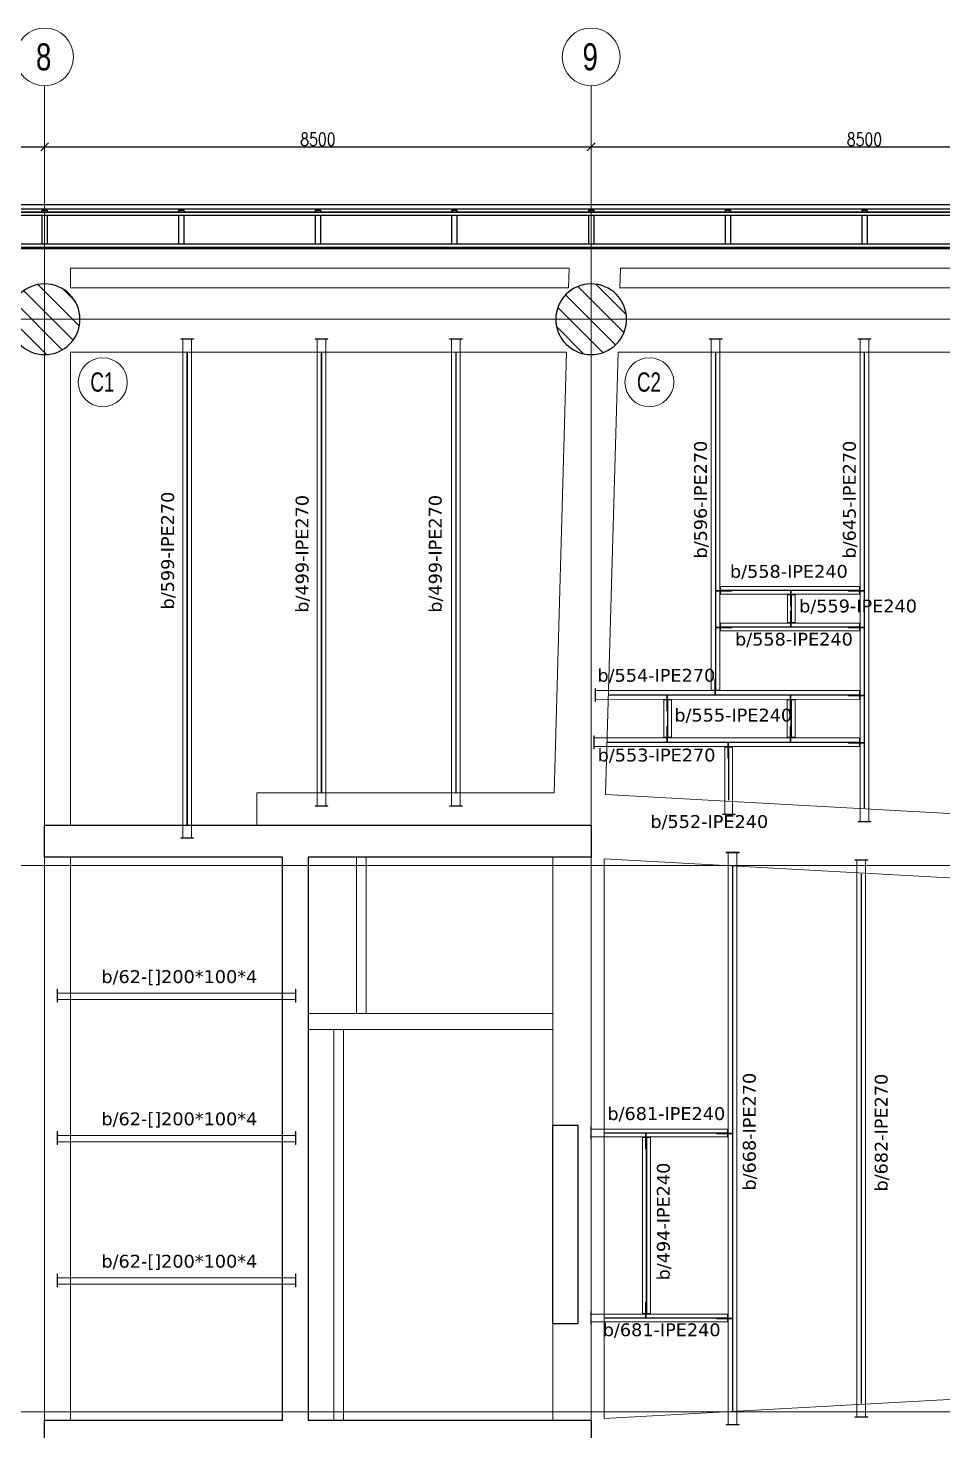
# Model space of a CAD drawing. Header units: millimetres. Extents: x 654 to 77164, y -21218 to 30031.
# Drawn here: x 13315 to 27543, y 8203 to 30031 of the extents above; entities that cross this region are included whole.
import ezdxf
from ezdxf.enums import TextEntityAlignment as Align

# ---------------------------------------------------------------- set-up
doc = ezdxf.new("R2010")
doc.units = ezdxf.units.MM
doc.linetypes.add('Grid Line', pattern=[3.33375, 1.905, -0.47625, 0.47625, -0.47625])
for name, color, linetype, lineweight in [('0-1', 7, 'Continuous', 5), ('A_ALMA', 255, 'Continuous', 5), ('E_B_PLACA-1', 10, 'Continuous', 25), ('E_B_PLACA-2', 254, 'Continuous', 25), ('E_COLUMNAS', 1, 'Continuous', 18), ('E_COLUMNAS-3', 1, 'Continuous', 35), ('E_COLUMNAS-4', 1, 'Continuous', 25), ('E_EJES', 8, 'Continuous', 9), ('E_EJES-1', 8, 'Grid Line', 9), ('E_MUROS-1', 2, 'Continuous', 25), ('E_TEXTO', 3, 'Continuous', 9), ('E_VIGAS', 5, 'Continuous', 9), ('E_VIGAS-1', 5, 'Continuous', 25), ('E_VIGAS-2', 10, 'Continuous', 25), ('E_VIGAS-3', 5, 'Continuous', 25), ('I-WALL-1', 2, 'Continuous', 18), ('P-PLATINA', 6, 'Continuous', 15), ('VIGAS_HCB', 253, 'Continuous', 15)]:
    doc.layers.add(name, color=color, linetype=linetype, lineweight=lineweight)
doc.layers.add('COTAS', color=8, linetype='Continuous')
doc.styles.add('Arial Narrow', font='', dxfattribs={"width": 0.85, "height": 0.3})
doc.styles.add('CNI_COTAS', font='romans.shx', dxfattribs={"width": 0.8})
doc.styles.add('Swis721 LtCn BT', font='swisscl.ttf', dxfattribs={"height": 0.42})
doc.styles.add('VERDANA', font='verdana.ttf')
doc.styles.get('Arial Narrow').set_extended_font_data('Arial Narrow')
doc.dimstyles.new('1.5', dxfattribs={"dimscale": 0, "dimtxt": 200, "dimasz": 120, "dimexe": 4, "dimexo": 4, "dimgap": 15, "dimtad": 1, "dimdec": 0, "dimzin": 4, "dimdsep": 46, "dimtxsty": 'CNI_COTAS', "dimblk": 'OBLIQUE', "dimcen": -0.09, "dimclrd": 256, "dimclrt": 3, "dimadec": 0, "dimazin": 0, "dimtfac": 1, "dimtdec": 0, "dimtmove": 2, "dimatfit": 0, "dimldrblk": 'OBLIQUE', "dimfxl": 0.05, "dimtolj": 1, "dimtzin": 0, "dimarcsym": 0})

# ---------------------------------------------------------------- blocks, each defined once
blk = doc.blocks.new('EST_SFM_VIGA-METALICA-SECCION-C - EST_SFM_VIGA-METALICA-UPN160-1604346-_58_00m_N_E_-NIVEL-15 DOC')
at = {"layer": 'E_VIGAS-1'}
for p, q in [((30.11, 0.018), (-30.277, 0.018)), ((-30.272, -0.047), (30.104, -0.047))]:
    blk.add_line(p, q, dxfattribs=at)
blk = doc.blocks.new('EST_SFM_VIGA-METALICA-SECCION-C - EST_SFM_VIGA-METALICA-UPN100-1526554-_58_00m_N_E_-NIVEL-15 DOC')
at = {"layer": 'E_VIGAS-2'}
for p, q in [((34.942, 0.018), (-34.929, 0.018)), ((-34.929, -0.032), (34.942, -0.032))]:
    blk.add_line(p, q, dxfattribs=at)
blk = doc.blocks.new('EST_SFM_VIGA-METALICA-SECCION-C - EST_SFM_VIGA-METALICA-UPN100-1526616-_58_00m_N_E_-NIVEL-15 DOC')
at = {"layer": 'E_VIGAS-2'}
for p, q in [((34.044, 0.032), (-34.827, 0.032)), ((-34.827, -0.018), (34.044, -0.018))]:
    blk.add_line(p, q, dxfattribs=at)
blk = doc.blocks.new('DCTIB_CNI_EST_MOD-1A-FAC_0001_rvt-1-_58_00m_N_E_-NIVEL-15 DOC')
at = {"layer": 'E_B_PLACA-1'}
for p, q in [((-75.147, 167.83), (-5.177, 167.83)), ((-5.727, 167.28), (-74.597, 167.28))]:
    blk.add_line(p, q, dxfattribs=at)
at = {"layer": 'E_B_PLACA-2'}
for p, q in [((-5.177, 167.83), (-75.147, 167.83)), ((-74.597, 167.28), (-5.727, 167.28))]:
    blk.add_line(p, q, dxfattribs=at)
at = {"layer": 'E_VIGAS-1'}
for p, q in [((-65.665, 167.864), (-65.665, 167.878)), ((-65.665, 167.859), (-65.665, 167.864)), ((-65.66, 167.878), (-65.66, 167.864)), ((-65.66, 167.864), (-65.66, 167.859)), ((-63.54, 167.864), (-63.54, 167.878)), ((-63.54, 167.859), (-63.54, 167.864)), ((-63.535, 167.878), (-63.535, 167.864)), ((-63.535, 167.864), (-63.535, 167.859)), ((-61.415, 167.864), (-61.415, 167.878)), ((-61.415, 167.859), (-61.415, 167.864)), ((-61.41, 167.878), (-61.41, 167.864)), ((-61.41, 167.864), (-61.41, 167.859)), ((-59.29, 167.864), (-59.29, 167.878)), ((-59.29, 167.859), (-59.29, 167.864)), ((-59.285, 167.878), (-59.285, 167.864)), ((-59.285, 167.864), (-59.285, 167.859)), ((-57.165, 167.864), (-57.165, 167.878)), ((-57.165, 167.859), (-57.165, 167.864)), ((-57.16, 167.878), (-57.16, 167.864)), ((-57.16, 167.864), (-57.16, 167.859)), ((-55.04, 167.864), (-55.04, 167.878)), ((-55.04, 167.859), (-55.04, 167.864)), ((-55.035, 167.878), (-55.035, 167.864)), ((-55.035, 167.864), (-55.035, 167.859)), ((-52.915, 167.864), (-52.915, 167.878)), ((-52.915, 167.859), (-52.915, 167.864)), ((-52.91, 167.878), (-52.91, 167.864)), ((-52.91, 167.864), (-52.91, 167.859)), ((-65.703, 167.858), (-65.703, 167.859)), ((-65.703, 167.859), (-65.675, 167.859)), ((-65.621, 167.858), (-65.703, 167.858)), ((-65.703, 167.858), (-65.703, 167.83)), ((-65.703, 167.78), (-65.703, 167.33)), ((-65.649, 167.859), (-65.621, 167.859)), ((-65.621, 167.859), (-65.621, 167.858)), ((-65.621, 167.858), (-65.621, 167.83)), ((-65.621, 167.78), (-65.621, 167.33)), ((-63.578, 167.858), (-63.578, 167.859)), ((-63.578, 167.859), (-63.55, 167.859)), ((-63.496, 167.858), (-63.578, 167.858)), ((-63.578, 167.858), (-63.578, 167.83)), ((-63.578, 167.78), (-63.578, 167.33)), ((-63.524, 167.859), (-63.496, 167.859)), ((-63.496, 167.859), (-63.496, 167.858)), ((-63.496, 167.858), (-63.496, 167.83)), ((-63.496, 167.78), (-63.496, 167.33)), ((-61.453, 167.858), (-61.453, 167.859)), ((-61.453, 167.859), (-61.425, 167.859)), ((-61.371, 167.858), (-61.453, 167.858)), ((-61.453, 167.858), (-61.453, 167.83)), ((-61.453, 167.78), (-61.453, 167.33)), ((-61.399, 167.859), (-61.371, 167.859)), ((-61.371, 167.859), (-61.371, 167.858)), ((-61.371, 167.858), (-61.371, 167.83)), ((-61.371, 167.78), (-61.371, 167.33)), ((-59.328, 167.859), (-59.3, 167.859)), ((-59.328, 167.858), (-59.328, 167.859)), ((-59.246, 167.858), (-59.328, 167.858)), ((-59.328, 167.83), (-59.328, 167.858)), ((-59.328, 167.33), (-59.328, 167.78)), ((-59.274, 167.859), (-59.246, 167.859)), ((-59.246, 167.859), (-59.246, 167.858)), ((-59.246, 167.83), (-59.246, 167.858)), ((-59.246, 167.33), (-59.246, 167.78)), ((-57.203, 167.858), (-57.203, 167.859)), ((-57.203, 167.859), (-57.176, 167.859)), ((-57.121, 167.858), (-57.203, 167.858)), ((-57.203, 167.858), (-57.203, 167.83)), ((-57.203, 167.78), (-57.203, 167.33)), ((-57.149, 167.859), (-57.121, 167.859)), ((-57.121, 167.859), (-57.121, 167.858)), ((-57.121, 167.858), (-57.121, 167.83)), ((-57.121, 167.78), (-57.121, 167.33)), ((-55.078, 167.858), (-55.078, 167.859)), ((-55.078, 167.859), (-55.05, 167.859)), ((-54.996, 167.858), (-55.078, 167.858)), ((-55.078, 167.858), (-55.078, 167.83)), ((-55.078, 167.78), (-55.078, 167.33)), ((-55.024, 167.859), (-54.996, 167.859)), ((-54.996, 167.859), (-54.996, 167.858)), ((-54.996, 167.858), (-54.996, 167.83)), ((-54.996, 167.78), (-54.996, 167.33)), ((-52.953, 167.858), (-52.953, 167.859)), ((-52.953, 167.859), (-52.925, 167.859)), ((-52.871, 167.858), (-52.953, 167.858)), ((-52.953, 167.858), (-52.953, 167.83)), ((-52.953, 167.78), (-52.953, 167.33)), ((-52.899, 167.859), (-52.871, 167.859)), ((-52.871, 167.859), (-52.871, 167.858)), ((-52.871, 167.858), (-52.871, 167.83)), ((-52.871, 167.78), (-52.871, 167.33)), ((-65.703, 167.28), (-65.703, 167.263)), ((-65.621, 167.263), (-65.703, 167.263)), ((-65.621, 167.28), (-65.621, 167.263)), ((-63.578, 167.28), (-63.578, 167.263)), ((-63.496, 167.263), (-63.578, 167.263)), ((-63.496, 167.28), (-63.496, 167.263)), ((-61.453, 167.28), (-61.453, 167.263)), ((-61.371, 167.263), (-61.453, 167.263)), ((-61.371, 167.28), (-61.371, 167.263)), ((-59.328, 167.263), (-59.328, 167.28)), ((-59.246, 167.263), (-59.328, 167.263)), ((-59.246, 167.263), (-59.246, 167.28)), ((-57.203, 167.28), (-57.203, 167.263)), ((-57.121, 167.263), (-57.203, 167.263)), ((-57.121, 167.28), (-57.121, 167.263)), ((-55.078, 167.28), (-55.078, 167.263)), ((-54.996, 167.263), (-55.078, 167.263)), ((-54.996, 167.28), (-54.996, 167.263)), ((-52.953, 167.28), (-52.953, 167.26)), ((-52.871, 167.26), (-52.953, 167.26)), ((-52.871, 167.28), (-52.871, 167.26))]:
    blk.add_line(p, q, dxfattribs=at)
for points, knots in [([(-65.675, 167.859), (-65.674, 167.859), (-65.673, 167.859), (-65.67, 167.859), (-65.668, 167.86), (-65.666, 167.86), (-65.665, 167.862), (-65.665, 167.863), (-65.665, 167.864)], [0, 0, 0, 0, 0.142857, 0.285714, 0.428571, 0.571429, 0.785714, 1, 1, 1, 1]), ([(-65.665, 167.864), (-65.665, 167.863), (-65.665, 167.862), (-65.667, 167.86), (-65.668, 167.86), (-65.67, 167.859), (-65.671, 167.859), (-65.672, 167.859), (-65.674, 167.859), (-65.675, 167.859)], [0, 0, 0, 0, 0.285714, 0.428571, 0.571429, 0.678571, 0.732143, 0.785714, 1, 1, 1, 1]), ([(-65.649, 167.859), (-65.65, 167.859), (-65.651, 167.859), (-65.654, 167.859), (-65.656, 167.86), (-65.658, 167.86), (-65.659, 167.862), (-65.66, 167.863), (-65.66, 167.864)], [0, 0, 0, 0, 0.142857, 0.285714, 0.428571, 0.571429, 0.785714, 1, 1, 1, 1]), ([(-65.66, 167.864), (-65.66, 167.863), (-65.659, 167.862), (-65.658, 167.86), (-65.656, 167.86), (-65.655, 167.859), (-65.654, 167.859), (-65.652, 167.859), (-65.65, 167.859), (-65.649, 167.859)], [0, 0, 0, 0, 0.285714, 0.428571, 0.571429, 0.678571, 0.732143, 0.785714, 1, 1, 1, 1]), ([(-63.55, 167.859), (-63.549, 167.859), (-63.548, 167.859), (-63.545, 167.859), (-63.543, 167.86), (-63.541, 167.86), (-63.54, 167.862), (-63.54, 167.863), (-63.54, 167.864)], [0, 0, 0, 0, 0.142857, 0.285714, 0.428571, 0.571429, 0.785714, 1, 1, 1, 1]), ([(-63.54, 167.864), (-63.54, 167.863), (-63.54, 167.862), (-63.542, 167.86), (-63.543, 167.86), (-63.545, 167.859), (-63.546, 167.859), (-63.547, 167.859), (-63.549, 167.859), (-63.55, 167.859)], [0, 0, 0, 0, 0.285714, 0.428571, 0.571429, 0.678571, 0.732143, 0.785714, 1, 1, 1, 1]), ([(-63.524, 167.859), (-63.525, 167.859), (-63.526, 167.859), (-63.529, 167.859), (-63.531, 167.86), (-63.533, 167.86), (-63.534, 167.862), (-63.535, 167.863), (-63.535, 167.864)], [0, 0, 0, 0, 0.142857, 0.285714, 0.428571, 0.571429, 0.785714, 1, 1, 1, 1]), ([(-63.535, 167.864), (-63.535, 167.863), (-63.534, 167.862), (-63.533, 167.86), (-63.531, 167.86), (-63.53, 167.859), (-63.529, 167.859), (-63.527, 167.859), (-63.525, 167.859), (-63.524, 167.859)], [0, 0, 0, 0, 0.285714, 0.428571, 0.571429, 0.678571, 0.732143, 0.785714, 1, 1, 1, 1]), ([(-61.425, 167.859), (-61.424, 167.859), (-61.423, 167.859), (-61.42, 167.859), (-61.418, 167.86), (-61.416, 167.86), (-61.415, 167.862), (-61.415, 167.863), (-61.415, 167.864)], [0, 0, 0, 0, 0.142857, 0.285714, 0.428571, 0.571429, 0.785714, 1, 1, 1, 1]), ([(-61.415, 167.864), (-61.415, 167.863), (-61.415, 167.862), (-61.417, 167.86), (-61.418, 167.86), (-61.42, 167.859), (-61.421, 167.859), (-61.422, 167.859), (-61.424, 167.859), (-61.425, 167.859)], [0, 0, 0, 0, 0.285714, 0.428571, 0.571429, 0.678571, 0.732143, 0.785714, 1, 1, 1, 1]), ([(-61.399, 167.859), (-61.4, 167.859), (-61.401, 167.859), (-61.404, 167.859), (-61.406, 167.86), (-61.408, 167.86), (-61.409, 167.862), (-61.41, 167.863), (-61.41, 167.864)], [0, 0, 0, 0, 0.142857, 0.285714, 0.428571, 0.571429, 0.785714, 1, 1, 1, 1]), ([(-61.41, 167.864), (-61.41, 167.863), (-61.409, 167.862), (-61.408, 167.86), (-61.406, 167.86), (-61.405, 167.859), (-61.404, 167.859), (-61.402, 167.859), (-61.4, 167.859), (-61.399, 167.859)], [0, 0, 0, 0, 0.285714, 0.428571, 0.571429, 0.678571, 0.732143, 0.785714, 1, 1, 1, 1]), ([(-59.29, 167.864), (-59.29, 167.863), (-59.29, 167.862), (-59.292, 167.86), (-59.293, 167.86), (-59.295, 167.859), (-59.296, 167.859), (-59.297, 167.859), (-59.299, 167.859), (-59.3, 167.859)], [0, 0, 0, 0, 0.285714, 0.428571, 0.571429, 0.678571, 0.732143, 0.785714, 1, 1, 1, 1]), ([(-59.3, 167.859), (-59.299, 167.859), (-59.298, 167.859), (-59.295, 167.859), (-59.293, 167.86), (-59.291, 167.86), (-59.29, 167.862), (-59.29, 167.863), (-59.29, 167.864)], [0, 0, 0, 0, 0.142857, 0.285714, 0.428571, 0.571429, 0.785714, 1, 1, 1, 1]), ([(-59.285, 167.864), (-59.285, 167.863), (-59.284, 167.862), (-59.283, 167.86), (-59.281, 167.86), (-59.28, 167.859), (-59.279, 167.859), (-59.277, 167.859), (-59.275, 167.859), (-59.274, 167.859)], [0, 0, 0, 0, 0.285714, 0.428571, 0.571429, 0.678571, 0.732143, 0.785714, 1, 1, 1, 1]), ([(-59.274, 167.859), (-59.275, 167.859), (-59.276, 167.859), (-59.279, 167.859), (-59.281, 167.86), (-59.283, 167.86), (-59.284, 167.862), (-59.285, 167.863), (-59.285, 167.864)], [0, 0, 0, 0, 0.142857, 0.285714, 0.428571, 0.571429, 0.785714, 1, 1, 1, 1]), ([(-57.176, 167.859), (-57.175, 167.859), (-57.173, 167.859), (-57.171, 167.859), (-57.168, 167.86), (-57.167, 167.86), (-57.165, 167.862), (-57.165, 167.863), (-57.165, 167.864)], [0, 0, 0, 0, 0.142857, 0.285714, 0.428571, 0.571429, 0.785714, 1, 1, 1, 1]), ([(-57.165, 167.864), (-57.165, 167.863), (-57.165, 167.862), (-57.167, 167.86), (-57.168, 167.86), (-57.17, 167.859), (-57.171, 167.859), (-57.173, 167.859), (-57.174, 167.859), (-57.176, 167.859)], [0, 0, 0, 0, 0.285714, 0.428571, 0.571429, 0.678571, 0.732143, 0.785714, 1, 1, 1, 1]), ([(-57.149, 167.859), (-57.15, 167.859), (-57.152, 167.859), (-57.154, 167.859), (-57.156, 167.86), (-57.158, 167.86), (-57.16, 167.862), (-57.16, 167.863), (-57.16, 167.864)], [0, 0, 0, 0, 0.142857, 0.285714, 0.428571, 0.571429, 0.785714, 1, 1, 1, 1]), ([(-57.16, 167.864), (-57.16, 167.863), (-57.159, 167.862), (-57.158, 167.86), (-57.156, 167.86), (-57.155, 167.859), (-57.154, 167.859), (-57.152, 167.859), (-57.15, 167.859), (-57.149, 167.859)], [0, 0, 0, 0, 0.285714, 0.428571, 0.571429, 0.678571, 0.732143, 0.785714, 1, 1, 1, 1]), ([(-55.05, 167.859), (-55.049, 167.859), (-55.048, 167.859), (-55.045, 167.859), (-55.043, 167.86), (-55.041, 167.86), (-55.04, 167.862), (-55.04, 167.863), (-55.04, 167.864)], [0, 0, 0, 0, 0.142857, 0.285714, 0.428571, 0.571429, 0.785714, 1, 1, 1, 1]), ([(-55.04, 167.864), (-55.04, 167.863), (-55.04, 167.862), (-55.042, 167.86), (-55.043, 167.86), (-55.045, 167.859), (-55.046, 167.859), (-55.047, 167.859), (-55.049, 167.859), (-55.05, 167.859)], [0, 0, 0, 0, 0.285714, 0.428571, 0.571429, 0.678571, 0.732143, 0.785714, 1, 1, 1, 1]), ([(-55.024, 167.859), (-55.025, 167.859), (-55.026, 167.859), (-55.029, 167.859), (-55.031, 167.86), (-55.033, 167.86), (-55.034, 167.862), (-55.035, 167.863), (-55.035, 167.864)], [0, 0, 0, 0, 0.142857, 0.285714, 0.428571, 0.571429, 0.785714, 1, 1, 1, 1]), ([(-55.035, 167.864), (-55.035, 167.863), (-55.034, 167.862), (-55.033, 167.86), (-55.031, 167.86), (-55.03, 167.859), (-55.029, 167.859), (-55.027, 167.859), (-55.025, 167.859), (-55.024, 167.859)], [0, 0, 0, 0, 0.285714, 0.428571, 0.571429, 0.678571, 0.732143, 0.785714, 1, 1, 1, 1]), ([(-52.925, 167.859), (-52.924, 167.859), (-52.923, 167.859), (-52.92, 167.859), (-52.918, 167.86), (-52.916, 167.86), (-52.915, 167.862), (-52.915, 167.863), (-52.915, 167.864)], [0, 0, 0, 0, 0.142857, 0.285714, 0.428571, 0.571429, 0.785714, 1, 1, 1, 1]), ([(-52.915, 167.864), (-52.915, 167.863), (-52.915, 167.862), (-52.917, 167.86), (-52.918, 167.86), (-52.92, 167.859), (-52.921, 167.859), (-52.922, 167.859), (-52.924, 167.859), (-52.925, 167.859)], [0, 0, 0, 0, 0.285714, 0.428571, 0.571429, 0.678571, 0.732143, 0.785714, 1, 1, 1, 1]), ([(-52.899, 167.859), (-52.9, 167.859), (-52.901, 167.859), (-52.904, 167.859), (-52.906, 167.86), (-52.908, 167.86), (-52.909, 167.862), (-52.91, 167.863), (-52.91, 167.864)], [0, 0, 0, 0, 0.142857, 0.285714, 0.428571, 0.571429, 0.785714, 1, 1, 1, 1]), ([(-52.91, 167.864), (-52.91, 167.863), (-52.909, 167.862), (-52.908, 167.86), (-52.906, 167.86), (-52.905, 167.859), (-52.904, 167.859), (-52.902, 167.859), (-52.9, 167.859), (-52.899, 167.859)], [0, 0, 0, 0, 0.285714, 0.428571, 0.571429, 0.678571, 0.732143, 0.785714, 1, 1, 1, 1])]:
    blk.add_open_spline(points, degree=3, knots=knots, dxfattribs=at)
for name, p in [('EST_SFM_VIGA-METALICA-SECCION-C - EST_SFM_VIGA-METALICA-UPN160-1604346-_58_00m_N_E_-NIVEL-15 DOC', (-40.081, 167.925)), ('EST_SFM_VIGA-METALICA-SECCION-C - EST_SFM_VIGA-METALICA-UPN100-1526554-_58_00m_N_E_-NIVEL-15 DOC', (-40.169, 167.812)), ('EST_SFM_VIGA-METALICA-SECCION-C - EST_SFM_VIGA-METALICA-UPN100-1526616-_58_00m_N_E_-NIVEL-15 DOC', (-39.77, 167.298))]:
    blk.add_blockref(name, p, dxfattribs=at)
blk = doc.blocks.new('EST_SCM_COLUMNA-SECCION-CIRCULAR - EST_SCM_COLUMNA-CONCRETO-CIRCULAR_Ø_110cm-1246219-_58_00m_N_E_-NIVEL-15 DOC')
at = {"layer": 'E_COLUMNAS'}
h = blk.add_hatch(dxfattribs=at)
h.set_pattern_fill('FP_15', color=256, style=0, pattern_type=2)
h.set_pattern_definition([(135, (65.662, -166.162), (-0.15909903, -0.15909903), [])])
h.paths.add_polyline_path([(0.041, -0.548), (0.122, -0.536), (0.201, -0.512), (0.275, -0.476), (0.343, -0.43), (0.403, -0.374), (0.454, -0.31), (0.496, -0.239), (0.526, -0.162), (0.544, -0.082), (0.55, 0), (0.544, 0.082), (0.526, 0.162), (0.492, 0.245), (0.454, 0.31), (0.402, 0.375), (0.343, 0.43), (0.275, 0.476), (0.201, 0.512), (0.122, 0.536), (0.041, 0.548), (-0.041, 0.548), (-0.122, 0.536), (-0.201, 0.512), (-0.275, 0.476), (-0.343, 0.43), (-0.403, 0.374), (-0.454, 0.31), (-0.496, 0.239), (-0.526, 0.162), (-0.544, 0.082), (-0.55, 0), (-0.544, -0.082), (-0.526, -0.162), (-0.496, -0.239), (-0.454, -0.31), (-0.403, -0.374), (-0.343, -0.43), (-0.275, -0.476), (-0.201, -0.512), (-0.122, -0.536), (-0.041, -0.548)])
at = {"layer": 'E_COLUMNAS-4'}
for start, end in [(0, 180), (180, 0)]:
    blk.add_arc((0, 0), 0.55, start, end, dxfattribs=at)
blk = doc.blocks.new('EST_SCM_COLUMNA-SECCION-CIRCULAR - EST_SCM_COLUMNA-CONCRETO-CIRCULAR_Ø_110cm-V18-_58_00m_N_E_-NIVEL-15 DOC')
at = {"layer": 'E_COLUMNAS'}
h = blk.add_hatch(dxfattribs=at)
h.set_pattern_fill('FP_17', color=256, style=0, pattern_type=2)
h.set_pattern_definition([(135, (57.162, -166.162), (-0.15909903, -0.15909903), [])])
h.paths.add_polyline_path([(-0.041, -0.548), (0.041, -0.548), (0.122, -0.536), (0.204, -0.511), (0.275, -0.476), (0.343, -0.43), (0.403, -0.374), (0.454, -0.31), (0.496, -0.239), (0.526, -0.162), (0.544, -0.082), (0.55, 0), (0.544, 0.082), (0.526, 0.162), (0.496, 0.239), (0.454, 0.31), (0.402, 0.375), (0.343, 0.43), (0.275, 0.476), (0.201, 0.512), (0.122, 0.536), (0.041, 0.548), (-0.041, 0.548), (-0.122, 0.536), (-0.201, 0.512), (-0.275, 0.476), (-0.343, 0.43), (-0.403, 0.374), (-0.454, 0.31), (-0.496, 0.239), (-0.526, 0.162), (-0.544, 0.082), (-0.55, 0), (-0.544, -0.082), (-0.526, -0.162), (-0.496, -0.239), (-0.454, -0.31), (-0.403, -0.374), (-0.343, -0.43), (-0.275, -0.476), (-0.201, -0.512), (-0.122, -0.536), (-0.079, -0.543)])
at = {"layer": 'E_COLUMNAS-4'}
for start, end in [(0, 180), (180, 0)]:
    blk.add_arc((0, 0), 0.55, start, end, dxfattribs=at)
blk = doc.blocks.new('Grid - CNI_NOMBRE EJES-372759-_58_00m_N_E_-NIVEL-15 DOC')
at = {"layer": 'E_EJES'}
blk.add_circle((0, 0), 0.003, dxfattribs=at)
blk = doc.blocks.new('CNI_TAG COLUMNAS CONCRETO MARCA - CNI_COLUMNA CONCRETO-582370-_58_00m_N_E_-NIVEL-15 DOC')
at = {"layer": 'E_TEXTO'}
for start, end in [(360, 180), (180, 360)]:
    blk.add_arc((0.00026, -0.00015), 0.00254, start, end, dxfattribs=at)
blk = doc.blocks.new('_Oblique')
at = {"color": 0, "linetype": 'ByBlock', "lineweight": -2}
blk.add_line((-0.5, -0.5), (0.5, 0.5), dxfattribs=at)
blk = doc.blocks.new('*D174')
at = {"layer": 'COTAS', "lineweight": -2, "transparency": 16777216}
blk.add_line((5072, 28183), (13572, 28183), dxfattribs=at)
at = {"layer": 'Defpoints', "color": 0, "transparency": 16777216}
for p in [(5072, 28183), (13572, 28183), (13572, 28183)]:
    blk.add_point(p, dxfattribs=at)
at = {"layer": 'COTAS', "lineweight": -2, "transparency": 16777216, "xscale": 120, "yscale": 120, "zscale": 120, "rotation": 180}
blk.add_blockref('_Oblique', (5072, 28183), dxfattribs=at)
at = {"layer": 'COTAS', "lineweight": -2, "transparency": 16777216, "xscale": 120, "yscale": 120, "zscale": 120}
blk.add_blockref('_Oblique', (13572, 28183), dxfattribs=at)
at = {"layer": 'COTAS', "color": 3, "transparency": 16777216, "insert": (9322, 28298), "char_height": 200, "attachment_point": 5, "style": 'CNI_COTAS'}
blk.add_mtext('\\A1;8500', dxfattribs=at)
blk = doc.blocks.new('*D175')
at = {"layer": 'COTAS', "lineweight": -2, "transparency": 16777216}
blk.add_line((13572, 28183), (22072, 28183), dxfattribs=at)
at = {"layer": 'Defpoints', "color": 0, "transparency": 16777216}
for p in [(13572, 28183), (22072, 28183), (22072, 28183)]:
    blk.add_point(p, dxfattribs=at)
at = {"layer": 'COTAS', "lineweight": -2, "transparency": 16777216, "xscale": 120, "yscale": 120, "zscale": 120, "rotation": 180}
blk.add_blockref('_Oblique', (13572, 28183), dxfattribs=at)
at = {"layer": 'COTAS', "lineweight": -2, "transparency": 16777216, "xscale": 120, "yscale": 120, "zscale": 120}
blk.add_blockref('_Oblique', (22072, 28183), dxfattribs=at)
at = {"layer": 'COTAS', "color": 3, "transparency": 16777216, "insert": (17822, 28298), "char_height": 200, "attachment_point": 5, "style": 'CNI_COTAS'}
blk.add_mtext('\\A1;8500', dxfattribs=at)
blk = doc.blocks.new('*D176')
at = {"layer": 'COTAS', "lineweight": -2, "transparency": 16777216}
blk.add_line((22072, 28183), (30572, 28183), dxfattribs=at)
at = {"layer": 'Defpoints', "color": 0, "transparency": 16777216}
for p in [(22072, 28183), (30572, 28183), (30572, 28183)]:
    blk.add_point(p, dxfattribs=at)
at = {"layer": 'COTAS', "lineweight": -2, "transparency": 16777216, "xscale": 120, "yscale": 120, "zscale": 120, "rotation": 180}
blk.add_blockref('_Oblique', (22072, 28183), dxfattribs=at)
at = {"layer": 'COTAS', "lineweight": -2, "transparency": 16777216, "xscale": 120, "yscale": 120, "zscale": 120}
blk.add_blockref('_Oblique', (30572, 28183), dxfattribs=at)
at = {"layer": 'COTAS', "color": 3, "transparency": 16777216, "insert": (26322, 28298), "char_height": 200, "attachment_point": 5, "style": 'CNI_COTAS'}
blk.add_mtext('\\A1;8500', dxfattribs=at)

msp = doc.modelspace()

# ---------------------------------------------------------------- linework, layer by layer
at = {"layer": 'A_ALMA'}
for p, q in [((15785.3, 17640.2), (15785.3, 24980)), ((15791.9, 17640.2), (15791.9, 24980)), ((17875.3, 18140.2), (17875.3, 24980)), ((17881.9, 18140.2), (17881.9, 24980)), ((19965.3, 18140.2), (19965.3, 24980)), ((19971.9, 18140.2), (19971.9, 24980)), ((24004.8, 19730.9), (24004.8, 24980)), ((24011.4, 19730.9), (24011.4, 24980)), ((26318.7, 17892.7), (26318.7, 24980)), ((26325.3, 17892.7), (26325.3, 24980)), ((24085.6, 21283.3), (26245.6, 21283.3)), ((24085.6, 21277.1), (26245.6, 21277.1)), ((25180.1, 20780.2), (25180.1, 21210.2)), ((25186.3, 20780.2), (25186.3, 21210.2)), ((24085.6, 20713.3), (26245.6, 20713.3)), ((24085.6, 20707.1), (26245.6, 20707.1)), ((22348.2, 19656.7), (26245.6, 19656.7)), ((22348.2, 19650.1), (26245.6, 19650.1)), ((23259.1, 18995.9), (23259.1, 19576.1)), ((23265.3, 18995.9), (23265.3, 19576.1)), ((25179.2, 18995.9), (25179.2, 19576.1)), ((25185.4, 18995.9), (25185.4, 19576.1)), ((22327.4, 18921.6), (26245.6, 18921.6)), ((22327.4, 18915), (26245.6, 18915)), ((24209.1, 18016.4), (24209.1, 18838.1)), ((24215.3, 18016.4), (24215.3, 18838.1)), ((24269, 8513.5), (24269, 16989.6)), ((24275.6, 8513.5), (24275.6, 16989.6)), ((26268.9, 8630.8), (26268.9, 16871.9)), ((26275.5, 8630.8), (26275.5, 16871.9)), ((22283.3, 12842.7), (24192, 12842.7)), ((22283.3, 12836.5), (24192, 12836.5)), ((22929.1, 10028.2), (22929.1, 12770.4)), ((22935.3, 10028.2), (22935.3, 12770.4)), ((22283.3, 9961.1), (24192, 9961.1)), ((22283.3, 9954.9), (24192, 9954.9))]:
    msp.add_line(p, q, dxfattribs=at)
at = {"layer": 'E_EJES-1'}
for p, q in [((13572.1, -4117.1), (13572.1, 29130.8)), ((22072.1, -4117.1), (22072.1, 29130.8)), ((1554, 25500), (76264.1, 25500)), ((3973.8, 25500), (76264.1, 25500)), ((1554, 17000), (76264.1, 17000)), ((1554, 8500), (76264.1, 8500))]:
    msp.add_line(p, q, dxfattribs=at)
at = {"layer": 'E_MUROS-1'}
for points in [[(22072.2, 17630.2), (22072.2, 17130.2), (17672.2, 17130.2), (17672.2, 8370.2), (22072.2, 8370.2), (22072.2, 7870.2), (13572.2, 7870.2), (13572.2, 8370.2), (17272.2, 8370.2), (17272.2, 17130.2), (13572.2, 17130.2), (13572.2, 17630.2)], [(21872.3, 9872.5), (21872.3, 12956.6), (21472.3, 12956.6), (21472.3, 9872.5)]]:
    msp.add_lwpolyline(points, close=True, dxfattribs=at)
at = {"layer": 'E_VIGAS', "color": 30, "true_color": 0xf26722}
for p, q in [((17672.1, 14697.8), (21472.2, 14697.9)), ((21472.2, 14447.9), (17672.1, 14447.8))]:
    msp.add_line(p, q, dxfattribs=at)
for points in [[(11173.1, 26595.9), (11173.1, -1095.9), (66973.3, -1095.8), (66973.3, 26595.9)], [(13973, 25990.1), (21718.8, 25990.1), (21727.5, 26295.9), (13973, 26295.9)], [(22519.1, 25990.1), (30273.1, 25990.1), (30273.1, 26295.9), (22527.9, 26295.9)], [(22490.6, 24990.1), (22294.2, 18106.6), (30273.1, 17664.9), (30273.1, 24990.1)]]:
    msp.add_lwpolyline(points, close=True, dxfattribs=at)
for points in [[(13973, 17630.2), (13973, 24990.1), (21690.3, 24990.1), (21494.5, 18130.2), (16873.1, 18130.2), (16873.1, 17632.6)], [(13973.1, 8370.2), (13973, 17130.2)], [(18572.2, 17127.8), (18572.2, 14697.8), (18422.2, 14697.8), (18422.2, 17127.8)], [(21473.3, 8370.2), (21473.3, 8370.2), (21473.3, 17130.2), (21473.3, 17130.2)], [(22273.3, 8397.2), (30273.1, 8839.1), (30273.1, 16663.4), (22273.3, 17106.2), (22273.3, 8397.2)], [(18072.2, 8367.8), (18072.1, 14447.8), (18222.1, 14447.8), (18222.2, 8367.8)]]:
    msp.add_lwpolyline(points, dxfattribs=at)
at = {"layer": 'E_VIGAS-3'}
for p, q in [((13972.1, 17132.5), (13972.1, 17130.1)), ((16872.1, 17130.1), (16872.1, 17132.5)), ((21872.3, 10018.5), (21872.5, 10018.5))]:
    msp.add_line(p, q, dxfattribs=at)
at = {"layer": 'I-WALL-1'}
for p, q in [((13572.3, 17630.1), (13572.3, 17130.1)), ((22072.3, 17130.1), (22072.3, 17630.1)), ((17672.3, 8370.1), (17672.3, 17130.1)), ((17672.3, 17130.1), (22072.3, 17130.1)), ((21472.3, 12956.6), (21472.3, 9872.5)), ((21872.3, 12956.6), (21472.3, 12956.6)), ((21872.3, 9872.5), (21872.3, 12956.6)), ((21472.3, 9872.5), (21872.3, 9872.5)), ((17272.3, 8370.1), (13572.3, 8370.1)), ((13572.3, 8370.1), (13572.3, 7870.1)), ((22072.3, 8370.1), (17672.3, 8370.1)), ((22072.3, 7870.1), (22072.3, 8370.1))]:
    msp.add_line(p, q, dxfattribs=at)
at = {"layer": 'P-PLATINA'}
for points in [[(24255.4, 21277.1), (24255.4, 21267.1), (24011.4, 21267.1), (24011.4, 21277.1)], [(25170.2, 21033.1), (25180.2, 21033.1), (25180.2, 21277.1), (25170.2, 21277.1)], [(26075.8, 21277.1), (26075.8, 21267.1), (26319.8, 21267.1), (26319.8, 21277.1)], [(25170.2, 20957.3), (25180.2, 20957.3), (25180.2, 20713.3), (25170.2, 20713.3)], [(24255.4, 20697.1), (24255.4, 20707.1), (24011.4, 20707.1), (24011.4, 20697.1)], [(26075.8, 20697.1), (26075.8, 20707.1), (26319.8, 20707.1), (26319.8, 20697.1)], [(23994.8, 19900.3), (24004.8, 19900.3), (24004.8, 19656.3), (23994.8, 19656.3)], [(23249.2, 19406.7), (23259.2, 19406.7), (23259.2, 19650.7), (23249.2, 19650.7)], [(25169.2, 19406.9), (25179.2, 19406.9), (25179.2, 19650.9), (25169.2, 19650.9)], [(26075.8, 19640.1), (26075.8, 19650.1), (26319.8, 19650.1), (26319.8, 19640.1)], [(23249.2, 19165.4), (23259.2, 19165.4), (23259.2, 18921.4), (23249.2, 18921.4)], [(25169.2, 19165.6), (25179.2, 19165.6), (25179.2, 18921.6), (25169.2, 18921.6)], [(24199.1, 18670.8), (24209.1, 18670.8), (24209.1, 18914.8), (24199.1, 18914.8)], [(26075.8, 18905), (26075.8, 18915), (26319.8, 18915), (26319.8, 18905)], [(22919.1, 12593.5), (22929.1, 12593.5), (22929.1, 12837.5), (22919.1, 12837.5)], [(24269, 12836.5), (24269, 12826.5), (24025, 12826.5), (24025, 12836.5)], [(22919.1, 10205.1), (22929.1, 10205.1), (22929.1, 9961.1), (22919.1, 9961.1)], [(24269, 9954.9), (24269, 9944.9), (24025, 9944.9), (24025, 9954.9)]]:
    msp.add_lwpolyline(points, close=True, dxfattribs=at)
at = {"layer": 'VIGAS_HCB', "color": 8}
for points in [[(15888.6, 25196), (15688.6, 25196), (15688.6, 25190), (15888.6, 25190)], [(17978.6, 25196), (17778.6, 25196), (17778.6, 25190), (17978.6, 25190)], [(20068.6, 25196), (19868.6, 25196), (19868.6, 25190), (20068.6, 25190)], [(24108.1, 25196), (23908.1, 25196), (23908.1, 25190), (24108.1, 25190)], [(26422, 25196), (26222, 25196), (26222, 25190), (26422, 25190)], [(22132.2, 19753.4), (22132.2, 19553.4), (22138.2, 19553.4), (22138.2, 19753.4)], [(22111.4, 19018.3), (22111.4, 18818.3), (22117.4, 18818.3), (22117.4, 19018.3)], [(17978.6, 17930.2), (17778.6, 17930.2), (17778.6, 17924.2), (17978.6, 17924.2)], [(20068.6, 17930.2), (19868.6, 17930.2), (19868.6, 17924.2), (20068.6, 17924.2)], [(24312.2, 17800.3), (24112.2, 17800.3), (24112.2, 17794.3), (24312.2, 17794.3)], [(26422, 17683.6), (26222, 17683.6), (26222, 17677.6), (26422, 17677.6)], [(15888.7, 17430.2), (15688.7, 17430.2), (15688.7, 17424.2), (15888.7, 17424.2)], [(24372.3, 17205.6), (24172.3, 17205.6), (24172.3, 17199.6), (24372.3, 17199.6)], [(26372.2, 17087.9), (26172.2, 17087.9), (26172.2, 17081.9), (26372.2, 17081.9)], [(22067.3, 12940.2), (22067.3, 12740.2), (22073.3, 12740.2), (22073.3, 12940.2)], [(22067.3, 10058.5), (22067.3, 9858.5), (22073.3, 9858.5), (22073.3, 10058.5)], [(24372.3, 8303.5), (24172.3, 8303.5), (24172.3, 8297.5), (24372.3, 8297.5)], [(26372.2, 8420.8), (26172.2, 8420.8), (26172.2, 8414.8), (26372.2, 8414.8)]]:
    msp.add_lwpolyline(points, close=True, dxfattribs=at)
at = {"layer": 'VIGAS_HCB'}
for points in [[(15721.2, 17430.2), (15856.1, 17430.2), (15856.1, 25190), (15721.2, 25190)], [(17811.2, 17930.2), (17946.1, 17930.2), (17946.1, 25190), (17811.2, 25190)], [(19901.2, 17930.2), (20036.1, 17930.2), (20036.1, 25190), (19901.2, 25190)], [(23940.7, 25190), (24075.6, 25190), (24075.6, 19730.9), (23940.7, 19730.9)], [(26254.6, 25190), (26389.5, 25190), (26389.5, 17683.6), (26254.6, 17683.6)], [(26245.6, 21220.2), (24085.6, 21220.2), (24085.6, 21340.2), (26245.6, 21340.2)], [(25243.3, 20780.2), (25123.3, 20780.2), (25123.3, 21210.2), (25243.3, 21210.2)], [(26245.6, 20650.2), (24085.6, 20650.2), (24085.6, 20770.2), (26245.6, 20770.2)], [(22138.2, 19720.9), (26245.6, 19722), (26245.6, 19587), (22138.2, 19585.9)], [(23202.2, 19576.1), (23322.2, 19576.1), (23322.3, 18995.9), (23202.3, 18995.9)], [(25122.2, 19576.7), (25242.2, 19576.7), (25242.3, 18996.1), (25122.3, 18996.1)], [(22117.4, 18985.8), (26245.6, 18986.1), (26245.6, 18851.1), (22117.4, 18850.8)], [(24152.1, 18840.9), (24272.1, 18840.9), (24272.2, 17800.3), (24152.2, 17800.3)], [(24204.8, 17199.6), (24339.8, 17199.6), (24339.8, 8303.5), (24204.8, 8303.5)], [(26204.7, 8420.8), (26339.7, 8420.8), (26339.7, 17081.9), (26204.7, 17081.9)], [(13772.3, 15075.2), (13772.3, 14875.2), (13766.3, 14875.2), (13766.3, 15075.2)], [(17472.2, 15075.2), (17472.2, 14875.2), (17478.2, 14875.2), (17478.2, 15075.2)], [(17472.2, 14915.2), (13982.3, 14915.2), (13772.3, 14915.2), (13772.3, 15015.2), (17472.2, 15015.2)], [(24194.8, 12780.2), (22073.3, 12780.2), (22073.3, 12900.2), (24194.8, 12900.2)], [(13772.3, 12861.8), (13772.3, 12661.8), (13766.3, 12661.8), (13766.3, 12861.8)], [(17472.2, 12701.8), (13982.3, 12701.8), (13772.3, 12701.8), (13772.3, 12801.8), (17472.2, 12801.8)], [(17472.2, 12861.8), (17472.2, 12661.8), (17478.2, 12661.8), (17478.2, 12861.8)], [(22872.2, 10028.5), (22992.2, 10028.5), (22992.2, 12770.2), (22872.2, 12770.2)], [(13772.3, 10646.8), (13772.3, 10446.8), (13766.3, 10446.8), (13766.3, 10646.8)], [(17472.2, 10486.8), (13982.3, 10486.8), (13772.3, 10486.8), (13772.3, 10586.8), (17472.2, 10586.8)], [(17472.2, 10646.8), (17472.2, 10446.8), (17478.2, 10446.8), (17478.2, 10646.8)], [(22073.3, 10018.5), (24194.8, 10018.5), (24194.8, 9898.5), (22073.3, 9898.5)]]:
    msp.add_lwpolyline(points, close=True, dxfattribs=at)

# ---------------------------------------------------------------- block references
at = {"layer": '0-1', "xscale": 1000, "yscale": 1000, "zscale": 1000}
msp.add_blockref('DCTIB_CNI_EST_MOD-1A-FAC_0001_rvt-1-_58_00m_N_E_-NIVEL-15 DOC', (79234.2, -140662.4), dxfattribs=at)
at = {"layer": 'E_COLUMNAS-3', "xscale": 1000, "yscale": 1000, "zscale": 1000}
for name, p in [('EST_SCM_COLUMNA-SECCION-CIRCULAR - EST_SCM_COLUMNA-CONCRETO-CIRCULAR_Ø_110cm-1246219-_58_00m_N_E_-NIVEL-15 DOC', (13572.1, 25500)), ('EST_SCM_COLUMNA-SECCION-CIRCULAR - EST_SCM_COLUMNA-CONCRETO-CIRCULAR_Ø_110cm-V18-_58_00m_N_E_-NIVEL-15 DOC', (22072.1, 25500))]:
    msp.add_blockref(name, p, dxfattribs=at)
at = {"layer": 'E_EJES', "xscale": 149999.9999999999, "yscale": 149999.9999999999, "zscale": 149999.9999999999}
for p in [(13572.1, 29580.8), (22072.1, 29580.8)]:
    msp.add_blockref('Grid - CNI_NOMBRE EJES-372759-_58_00m_N_E_-NIVEL-15 DOC', p, dxfattribs=at)
at = {"layer": 'E_TEXTO', "xscale": 149999.9999999999, "yscale": 149999.9999999999, "zscale": 149999.9999999999}
for p in [(14437.7, 24541.6), (22937.7, 24541.6)]:
    msp.add_blockref('CNI_TAG COLUMNAS CONCRETO MARCA - CNI_COLUMNA CONCRETO-582370-_58_00m_N_E_-NIVEL-15 DOC', p, dxfattribs=at)

# ---------------------------------------------------------------- texts
at = {"layer": 'E_EJES', "char_height": 420, "width": 312.658, "attachment_point": 1, "style": 'Swis721 LtCn BT'}
for s, insert in [('8', (13437.7, 29793.4)), ('9', (21937.7, 29793.4))]:
    msp.add_mtext(s, dxfattribs=dict(at, insert=insert))
at = {"layer": 'E_TEXTO', "style": 'VERDANA'}
for p in [(15667.6, 15171.8), (15667.6, 12958.4), (15667.6, 10743.4)]:
    msp.add_text('b/62-[]200*100*4', height=200, dxfattribs=at).set_placement(p, align=Align.CENTER)
at = {"layer": 'E_TEXTO', "attachment_point": 1}
for s, insert, char_height, width, style in [('C1', (14283.5, 24672.9), 300, 459.968, 'Arial Narrow'), ('C2', (22783.5, 24672.9), 300, 459.968, 'Arial Narrow'), ('b/558-IPE240', (24230.2, 21677.1), 200, 1206.139, 'VERDANA'), ('b/559-IPE240', (25306.1, 21139.2), 200, 1206.139, 'VERDANA'), ('b/558-IPE240', (24309.2, 20622.2), 200, 1206.139, 'VERDANA'), ('b/554-IPE270', (22169.2, 20060), 200, 1206.139, 'VERDANA'), ('b/555-IPE240', (23365, 19440.9), 200, 1206.139, 'VERDANA'), ('b/553-IPE270', (22172.4, 18819.1), 200, 1206.139, 'VERDANA'), ('b/552-IPE240', (22992.6, 17784.6), 200, 1206.139, 'VERDANA'), ('b/681-IPE240', (22324.1, 13240.4), 200, 1206.139, 'VERDANA'), ('b/681-IPE240', (22251.8, 9876.7), 200, 1206.139, 'VERDANA')]:
    msp.add_mtext(s, dxfattribs=dict(at, insert=insert, char_height=char_height, width=width, style=style))
at = {"layer": 'E_TEXTO', "char_height": 200, "width": 1206.139, "attachment_point": 1, "rotation": 90, "style": 'VERDANA'}
for s, insert in [('b/596-IPE270', (23672.4, 21777.2)), ('b/645-IPE270', (25987.3, 21777.2)), ('b/599-IPE270', (15384.4, 20984.8)), ('b/499-IPE270', (17475.9, 20933.7)), ('b/499-IPE270', (19546.7, 20933.7)), ('b/668-IPE270', (24431, 11942.3)), ('b/682-IPE270', (26482.1, 11927.5)), ('b/494-IPE240', (23094, 10544.6))]:
    msp.add_mtext(s, dxfattribs=dict(at, insert=insert))

# ---------------------------------------------------------------- dimensions: what is measured, and where the dimension line sits
at = {"layer": 'COTAS'}
for base, p1, p2, picture, middle in [((13572.1, 28183.1), (5072.1, 28183.1), (13572.1, 28183.1), '*D174', (9322.1, 28298.1)), ((22072.1, 28183.1), (13572.1, 28183.1), (22072.1, 28183.1), '*D175', (17822.1, 28298.1)), ((30572.1, 28183.1), (22072.1, 28183.1), (30572.1, 28183.1), '*D176', (26322.1, 28298.1))]:
    dim = msp.add_linear_dim(base=base, p1=p1, p2=p2, dimstyle='1.5', override={"dimscale": 1}, dxfattribs=at)
    dim.commit()
    dim.dimension.update_dxf_attribs({"geometry": picture, "text_midpoint": middle})

doc.saveas('drawing.dxf')
